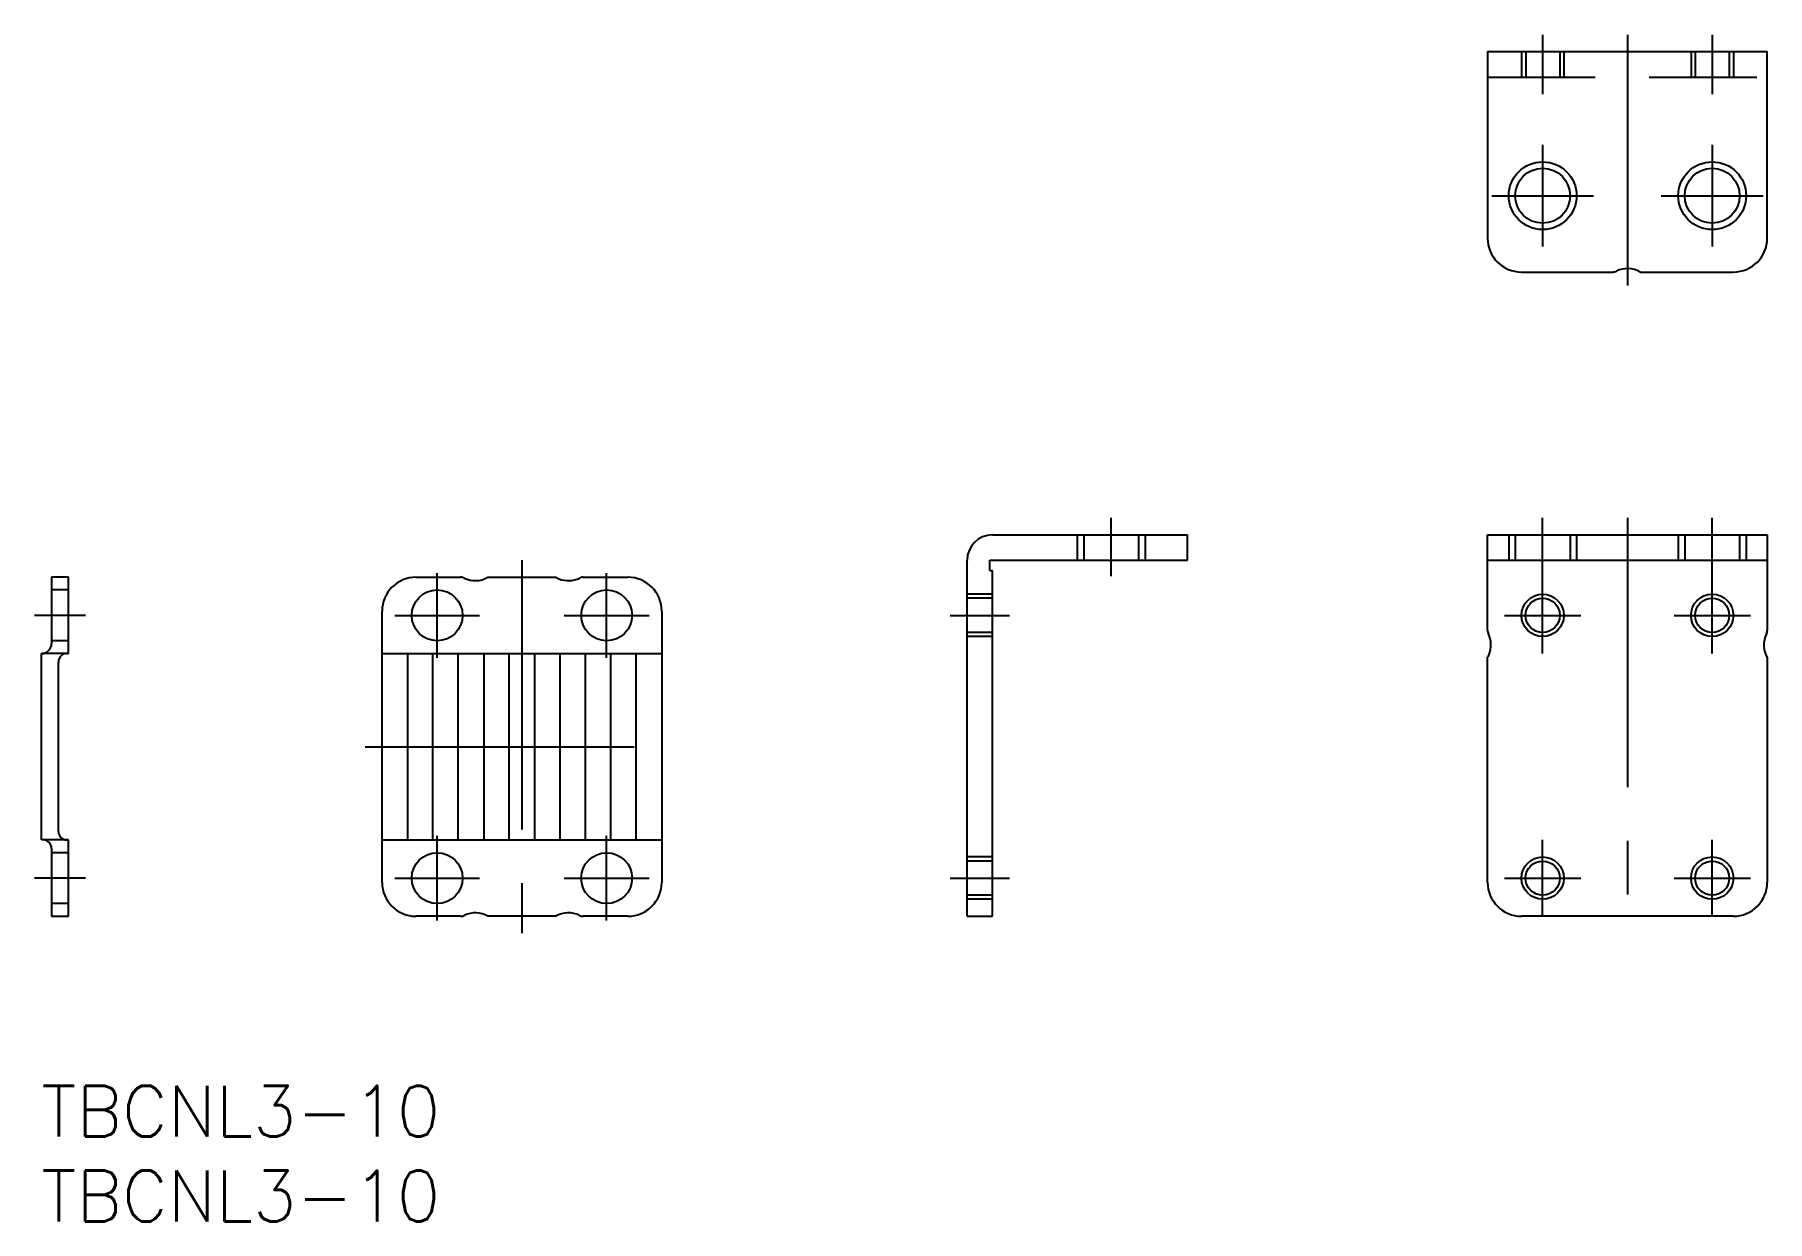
# Model space of a CAD drawing. Extents: x 0 to 102, y -8 to 62.
import ezdxf

# ---------------------------------------------------------------- set-up
doc = ezdxf.new("R2010")
doc.units = 0
doc.header["$LTSCALE"] = 0.5
doc.linetypes.add('CENTER', pattern=[50.8, 31.75, -6.35, 6.35, -6.35])
doc.linetypes.add('DASHED', pattern=[19.05, 12.7, -6.35])
for name, color, linetype in [('MSM_CENTER', 1, 'CENTER'), ('MSM_CONTINUOUS', 7, 'CONTINUOUS'), ('MSM_DASHED', 4, 'DASHED'), ('MSM_NARROW', 5, 'CONTINUOUS'), ('MSM_PART_NUMBER', 7, 'CONTINUOUS')]:
    doc.layers.add(name, color=color, linetype=linetype)
doc.styles.get("Standard").update_dxf_attribs({"font": 'txt.shx', "height": 1.5, "bigfont": 'bigfont.shx'})

# ---------------------------------------------------------------- blocks, each defined once
blk = doc.blocks.new('*U3')
at = {"layer": 'MSM_PART_NUMBER'}
blk.add_text('TBCNL3-10', height=3, dxfattribs=at).set_placement((0, -3))
blk = doc.blocks.new('*U4')
at = {"layer": 'MSM_PART_NUMBER'}
blk.add_text('TBCNL3-10', height=3, dxfattribs=at).set_placement((0, -8))

msp = doc.modelspace()

# ---------------------------------------------------------------- linework, layer by layer
at = {"layer": 'MSM_CENTER'}
for p, q in [((88.55, 62.01), (88.55, 58.51)), ((93.55, 62.01), (93.55, 47.21)), ((98.55, 62.01), (98.55, 58.51)), ((88.55, 55.51), (88.55, 49.51)), ((98.55, 55.51), (98.55, 49.51)), ((85.55, 52.51), (91.55, 52.51)), ((95.55, 52.51), (101.55, 52.51)), ((63.1, 30.06), (63.1, 33.5)), ((88.55, 25.5), (88.55, 33.5)), ((93.55, 33.5), (93.55, 9)), ((98.55, 25.5), (98.55, 33.5)), ((28.34, 31), (28.34, 9)), ((23.34, 25.25), (23.34, 30.25)), ((33.34, 25.25), (33.34, 30.25)), ((2.6, 27.75), (-0.4, 27.75)), ((20.84, 27.75), (25.84, 27.75)), ((30.84, 27.75), (35.84, 27.75)), ((53.6, 27.75), (57.1, 27.75)), ((86.3, 27.75), (90.8, 27.75)), ((96.3, 27.75), (100.8, 27.75)), ((19.09, 20), (37.59, 20)), ((23.34, 9.75), (23.34, 14.75)), ((33.34, 9.75), (33.34, 14.75)), ((88.55, 10), (88.55, 14.5)), ((98.55, 10), (98.55, 14.5)), ((2.6, 12.25), (-0.4, 12.25)), ((20.84, 12.25), (25.84, 12.25)), ((30.84, 12.25), (35.84, 12.25)), ((53.6, 12.25), (57.1, 12.25)), ((86.3, 12.25), (90.8, 12.25)), ((96.3, 12.25), (100.8, 12.25))]:
    msp.add_line(p, q, dxfattribs=at)
at = {"layer": 'MSM_CONTINUOUS'}
for p, q in [((85.3, 61.01), (85.3, 50.01)), ((85.3, 61.01), (101.8, 61.01)), ((101.8, 50.01), (101.8, 61.01)), ((87.3, 48.01), (92.68, 48.01)), ((94.3, 48.01), (99.8, 48.01)), ((56.1, 32.5), (67.6, 32.5)), ((67.6, 31), (67.6, 32.5)), ((85.3, 32.5), (101.8, 32.5)), ((85.3, 26.87), (85.3, 32.5)), ((101.8, 32.5), (101.8, 26.87)), ((54.6, 10), (54.6, 31)), ((55.95, 31), (67.6, 31)), ((55.95, 30.4), (55.95, 31)), ((85.3, 31), (101.8, 31)), ((1.6, 30), (0.6, 30)), ((0.6, 30), (0.6, 26.1)), ((1.6, 25.5), (1.6, 30)), ((22.09, 30), (24.72, 30)), ((26.34, 30), (30.37, 30)), ((31.96, 30), (34.59, 30)), ((55.95, 30.4), (56.1, 30.4)), ((56.1, 10), (56.1, 30.4)), ((20.09, 12), (20.09, 28)), ((36.59, 28), (36.59, 12)), ((0, 14.5), (0, 25.5)), ((1, 15), (1, 25)), ((1.5, 25.5), (1.6, 25.5)), ((20.09, 25.5), (36.59, 25.5)), ((21.59, 25.5), (21.59, 14.5)), ((23.09, 14.5), (23.09, 25.5)), ((24.59, 14.5), (24.59, 25.5)), ((26.09, 25.5), (26.09, 14.5)), ((27.59, 14.5), (27.59, 25.5)), ((29.09, 25.5), (29.09, 14.5)), ((30.59, 14.5), (30.59, 25.5)), ((32.09, 14.5), (32.09, 25.5)), ((33.59, 14.5), (33.59, 25.5)), ((35.09, 14.5), (35.09, 25.5)), ((85.3, 12), (85.3, 25.28)), ((101.8, 25.25), (101.8, 12)), ((0.1, 14.5), (0, 14.5)), ((1.5, 14.5), (1.6, 14.5)), ((1.6, 10), (1.6, 14.5)), ((20.09, 14.5), (36.59, 14.5)), ((0.6, 14), (0.6, 10)), ((0.6, 10), (1.6, 10)), ((24.72, 10), (22.09, 10)), ((30.34, 10), (26.34, 10)), ((34.59, 10), (31.96, 10)), ((54.6, 10), (56.1, 10)), ((99.8, 10), (87.3, 10))]:
    msp.add_line(p, q, dxfattribs=at)
for centre, radius in [((88.55, 52.51), 1.62), ((98.55, 52.51), 1.62), ((23.34, 27.75), 1.5), ((33.34, 27.75), 1.5), ((88.55, 27.75), 1.01), ((98.55, 27.75), 1.01), ((23.34, 12.25), 1.5), ((33.34, 12.25), 1.5), ((88.55, 12.25), 1.01), ((98.55, 12.25), 1.01)]:
    msp.add_circle(centre, radius, dxfattribs=at)
for centre, radius, start, end in [((87.3, 50.01), 2, 180, 270), ((99.8, 50.01), 2, 270, 0), ((92.68, 48.51), 0.5, 270, 295.8419), ((93.55, 46.71), 1.5, 60.0736, 115.8419), ((56.1, 31), 1.5, 90, 180), ((22.09, 28), 2, 90, 180), ((24.72, 29.5), 0.5, 64.1581, 90), ((25.59, 31.3), 1.5, 244.1581, 299.9264), ((30.79, 30.56), 0.7, 232.9097, 247.9757), ((31.09, 31.3), 1.5, 247.9757, 295.8419), ((31.96, 29.5), 0.5, 90, 115.8419), ((34.59, 28), 2, 0, 90), ((85.8, 26.87), 0.5, 180, 205.8419), ((84, 26), 1.5, 337.9757, 25.8419), ((103.1, 26), 1.5, 154.1581, 209.9264), ((101.3, 26.87), 0.5, 334.1581, 0), ((0, 26.1), 0.6, 270, 0), ((1.5, 25), 0.5, 90, 180), ((84.74, 25.7), 0.7, 322.9097, 337.9757), ((0.1, 14), 0.5, 0, 90), ((1.5, 15), 0.5, 180, 270), ((22.09, 12), 2, 180, 270), ((34.59, 12), 2, 270, 0), ((87.3, 12), 2, 180, 270), ((99.8, 12), 2, 270, 0), ((24.72, 10.5), 0.5, 270, 295.8419), ((25.59, 8.7), 1.5, 60.0736, 115.8419), ((31.09, 8.7), 1.5, 64.1581, 119.9264), ((31.96, 10.5), 0.5, 244.1581, 270)]:
    msp.add_arc(centre, radius, start, end, dxfattribs=at)
at = {"layer": 'MSM_DASHED'}
for p, q in [((87.3, 61.01), (87.3, 59.51)), ((87.55, 61.01), (87.55, 59.51)), ((89.56, 61.01), (89.56, 59.51)), ((89.8, 61.01), (89.8, 59.51)), ((97.3, 61.01), (97.3, 59.51)), ((97.55, 61.01), (97.55, 59.51)), ((99.56, 61.01), (99.56, 59.51)), ((99.8, 61.01), (99.8, 59.51)), ((85.3, 59.51), (101.8, 59.51)), ((61.1, 32.5), (61.1, 31)), ((61.48, 32.5), (61.48, 31)), ((64.72, 32.5), (64.72, 31)), ((65.1, 32.5), (65.1, 31)), ((86.55, 32.5), (86.55, 31)), ((86.93, 32.5), (86.93, 31)), ((90.17, 32.5), (90.17, 31)), ((90.55, 32.5), (90.55, 31)), ((96.55, 32.5), (96.55, 31)), ((96.93, 32.5), (96.93, 31)), ((100.17, 32.5), (100.17, 31)), ((100.55, 32.5), (100.55, 31)), ((1.6, 29.25), (0.6, 29.25)), ((56.1, 29), (54.6, 29)), ((56.1, 28.76), (54.6, 28.76)), ((56.1, 26.74), (54.6, 26.74)), ((1.6, 26.25), (0.6, 26.25)), ((56.1, 26.5), (54.6, 26.5)), ((1.6, 25.5), (0, 25.5)), ((1.6, 14.5), (0, 14.5)), ((1.6, 13.75), (0.6, 13.75)), ((56.1, 13.5), (54.6, 13.5)), ((56.1, 13.26), (54.6, 13.26)), ((56.1, 11.24), (54.6, 11.24)), ((1.6, 10.75), (0.6, 10.75)), ((56.1, 11), (54.6, 11))]:
    msp.add_line(p, q, dxfattribs=at)
at = {"layer": 'MSM_NARROW'}
for centre, radius in [((88.55, 52.51), 2), ((98.55, 52.51), 2), ((88.55, 27.75), 1.25), ((98.55, 27.75), 1.25), ((88.55, 12.25), 1.25), ((98.55, 12.25), 1.25)]:
    msp.add_circle(centre, radius, dxfattribs=at)

# ---------------------------------------------------------------- block references
at = {"layer": 'MSM_CONTINUOUS'}
for name in ['*U3', '*U4']:
    msp.add_blockref(name, (0, 0), dxfattribs=at)

doc.saveas('drawing.dxf')
